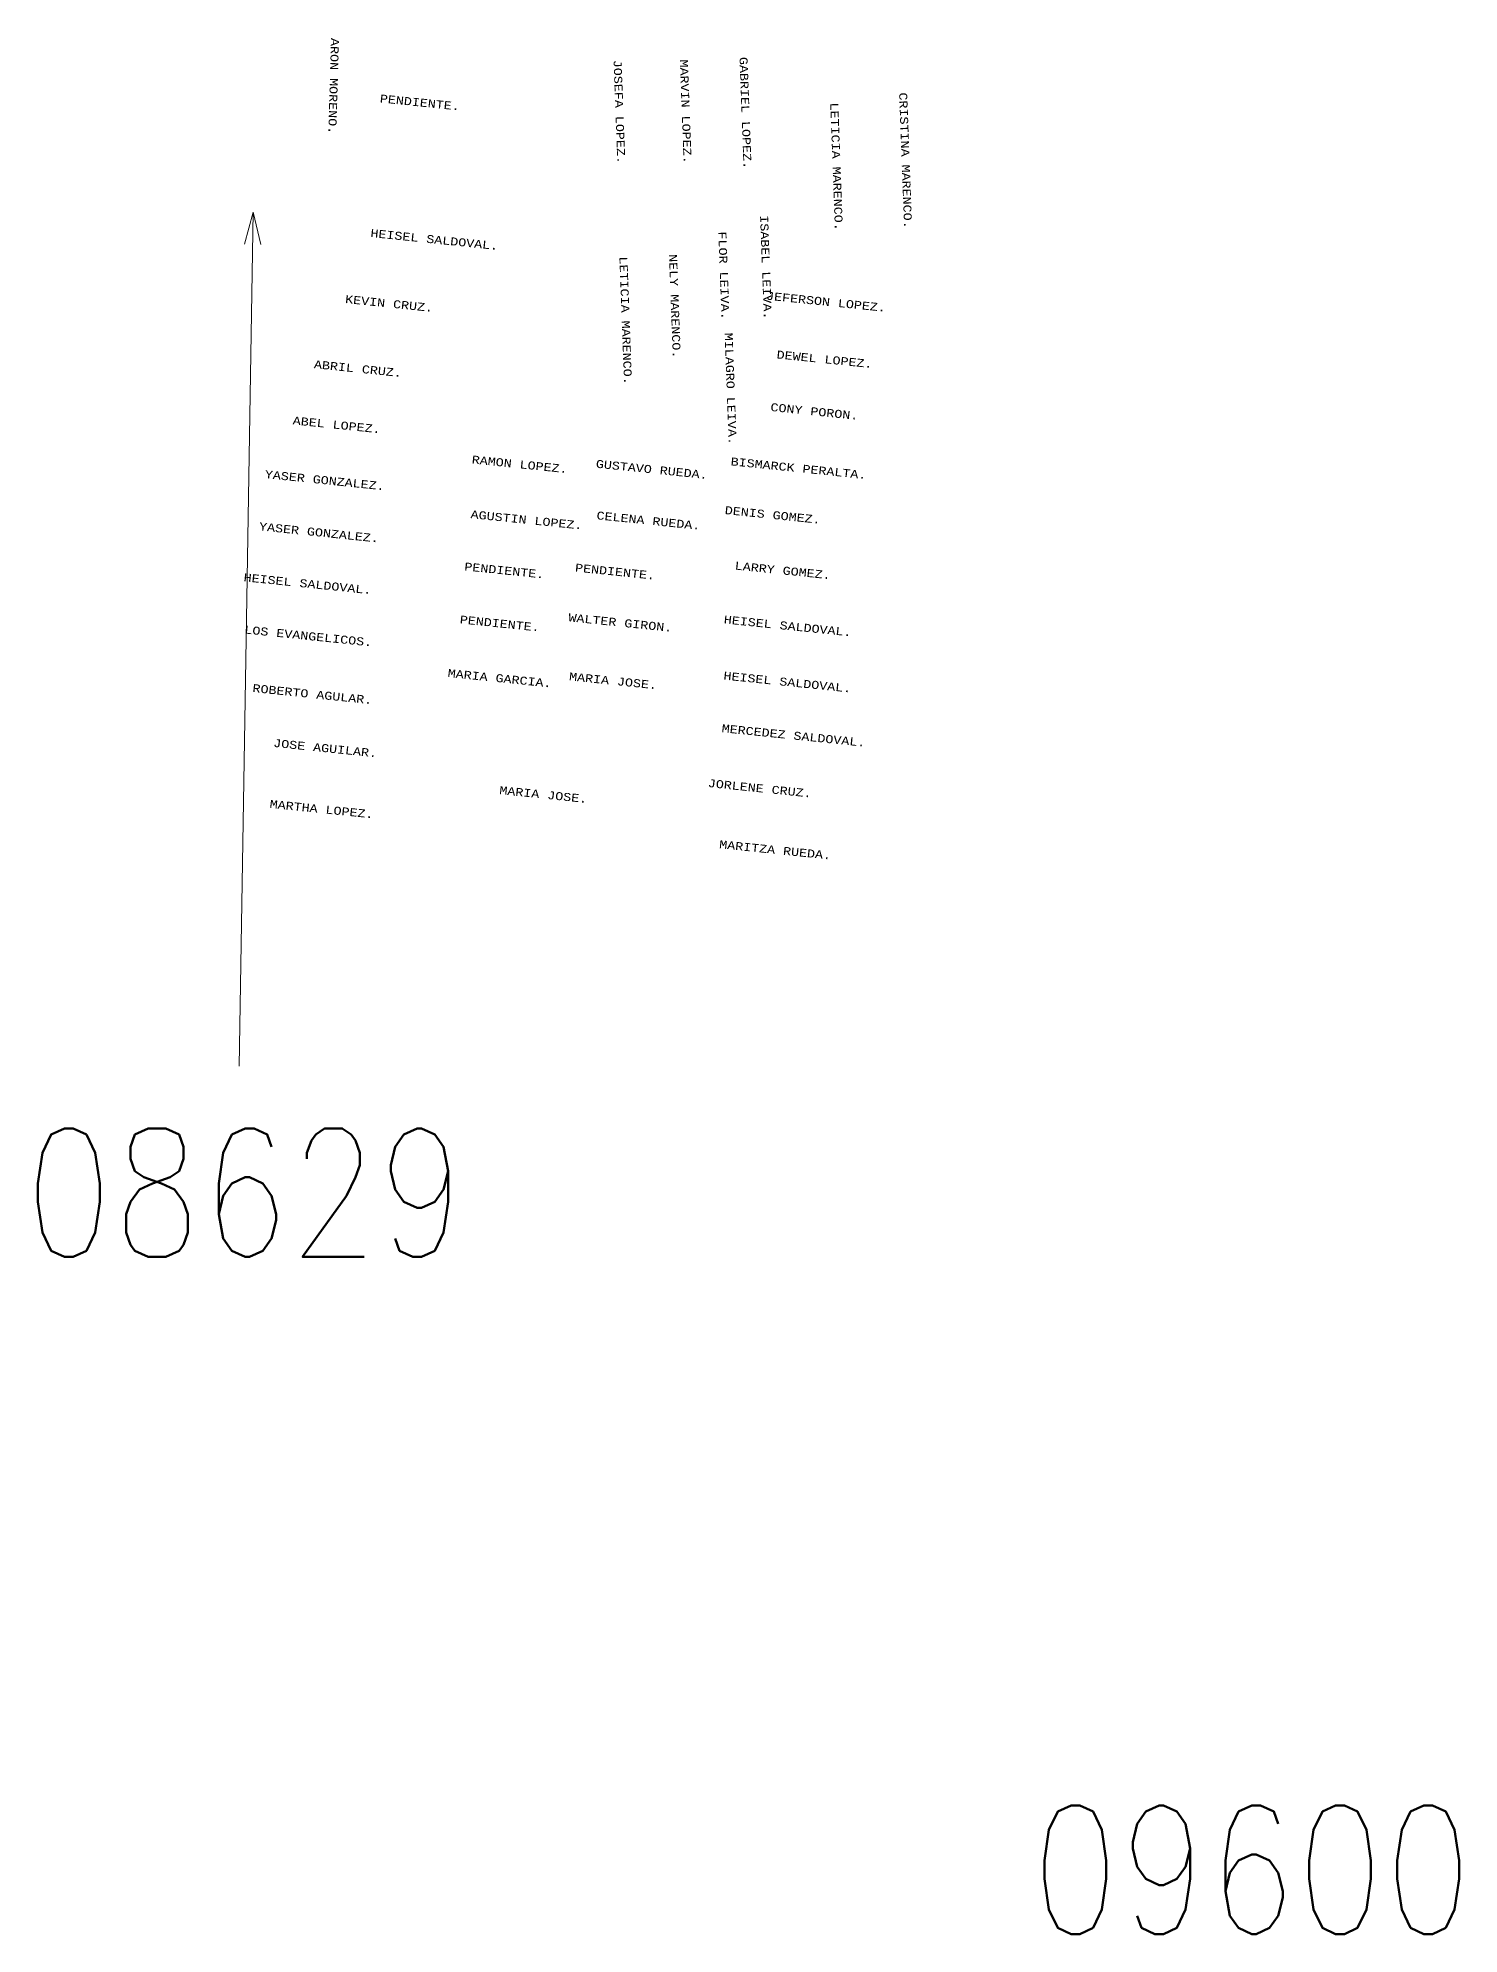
# Model space of a CAD drawing. Header units: millimetres. Extents: x 1956 to 636788, y 2654 to 1331964.
# Drawn here: x 2368 to 2588.9, y 2654 to 2949 of the extents above; entities that cross this region are included whole.
import ezdxf
from ezdxf.enums import TextEntityAlignment as Align

# ---------------------------------------------------------------- set-up
doc = ezdxf.new("R2010")
doc.units = ezdxf.units.MM
doc.layers.add('41', color=1, linetype='Continuous')
doc.layers.add('CAJETIN', color=7, linetype='Continuous')
doc.styles.add('ROMANS', font='ROMANS', dxfattribs={"height": 0.2})
doc.styles.get("Standard").update_dxf_attribs({"font": 'TCCM____.TTF'})

msp = doc.modelspace()

# ---------------------------------------------------------------- linework, layer by layer
at = {"layer": '41', "color": 7, "linetype": 'Continuous', "lineweight": 0}
msp.add_line((2401.431, 2921.856), (2399.253, 2789.04), dxfattribs=at)
msp.add_lwpolyline([(2400.099, 2916.877), (2401.431, 2921.856), (2402.599, 2916.836)], dxfattribs=at)

# ---------------------------------------------------------------- texts
at = {"layer": '41', "color": 7, "linetype": 'Continuous', "lineweight": 0, "style": 'ROMANS', "width": 0.8}
for s, p in [('08629', (2400.182, 2769.364)), ('09600', (2556.711, 2664.035))]:
    msp.add_text(s, height=20, dxfattribs=at).set_placement(p, align=Align.MIDDLE)
at = {"layer": 'CAJETIN', "color": 7, "lineweight": 0, "extrusion": (-0.025084, 0.003924, 0.999678), "char_height": 1.2445, "attachment_point": 1}
for s, width, gutter_width, insert, text_direction in [('{\\fCourier New|b0|i0|c0|p49;ARON MORENO.}', 99.31001, 9, (2414.774, 2948.941, -203.75), (-0.028324, -0.999594, 0.003213)), ('{\\fCourier New|b0|i0|c0|p49;JOSEFA LOPEZ.}', 44.19295, 4.005, (2458.702, 2945.6, -208.333), (0.036807, -0.999311, 0.004846)), ('{\\fCourier New|b0|i0|c0|p49;MARVIN LOPEZ.}', 44.19295, 4.005, (2469.014, 2945.644, -208.074), (0.036807, -0.999311, 0.004846)), ('{\\fCourier New|b0|i0|c0|p49;GABRIEL LOPEZ.}', 44.19295, 4.005, (2478.29, 2946.043, -207.843), (0.036807, -0.999311, 0.004846)), ('{\\fCourier New|b0|i0|c0|p49;PENDIENTE.}', 99.31001, 9, (2421.206, 2940.193, -101.665), (0.994492, -0.1017, 0.025353)), ('{\\fCourier New|b0|i0|c0|p49;LETICIA MARENCO.}', 44.19295, 4.005, (2492.4, 2938.947, -410.038), (0.036807, -0.999311, 0.004846)), ('{\\fCourier New|b0|i0|c0|p49;CRISTINA MARENCO.}', 44.19295, 4.005, (2503.112, 2940.519, -308.311), (0.036807, -0.999311, 0.004846)), ('{\\fCourier New|b0|i0|c0|p49;ISABEL LEIVA.}', 44.19295, 4.005, (2481.49, 2921.413, -307.997), (0.036807, -0.999311, 0.004846)), ('{\\fCourier New|b0|i0|c0|p49;HEISEL SALDOVAL.}', 99.31001, 9, (2419.741, 2919.257, -101.62), (0.994492, -0.1017, 0.025353)), ('{\\fCourier New|b0|i0|c0|p49;FLOR LEIVA.}', 44.19295, 4.005, (2474.996, 2918.888, -308.15), (0.036807, -0.999311, 0.004846)), ('{\\fCourier New|b0|i0|c0|p49;LETICIA MARENCO.}', 44.19295, 4.005, (2459.61, 2915.001, -308.521), (0.036807, -0.999311, 0.004846)), ('{\\fCourier New|b0|i0|c0|p49;NELY MARENCO.}', 44.19295, 4.005, (2467.327, 2915.361, -308.329), (0.036807, -0.999311, 0.004846)), ('{\\fCourier New|b0|i0|c0|p49;KEVIN CRUZ.}', 15.71552, 9, (2415.809, 2908.986, -101.678), (0.994492, -0.1017, 0.025353)), ('{\\fCourier New|b0|i0|c0|p49;JEFERSON LOPEZ.}', 99.31001, 9, (2481.262, 2909.514, -99.158), (0.994492, -0.1017, 0.025353)), ('{\\fCourier New|b0|i0|c0|p49;MILAGRO LEIVA.}', 44.19295, 4.005, (2475.978, 2903.143, -308.064), (0.036807, -0.999311, 0.004846)), ('{\\fCourier New|b0|i0|c0|p49;DEWEL LOPEZ.}', 99.31001, 9, (2482.9, 2900.378, -99.961), (0.994492, -0.1017, 0.025353)), ('{\\fCourier New|b0|i0|c0|p49;ABRIL CRUZ.}', 99.31001, 9, (2410.959, 2898.856, -101.76), (0.994492, -0.1017, 0.025353)), ('{\\fCourier New|b0|i0|c0|p49;CONY PORON.}', 99.31001, 9, (2481.942, 2892.195, -99.953), (0.994492, -0.1017, 0.025353)), ('{\\fCourier New|b0|i0|c0|p49;ABEL LOPEZ.}', 19.79029, 9, (2407.657, 2890.11, -103.098), (0.994492, -0.1017, 0.025353)), ('{\\fCourier New|b0|i0|c0|p49;YASER GONZALEZ.}', 99.31001, 9, (2403.321, 2881.751, -103.174), (0.994492, -0.1017, 0.025353)), ('{\\fCourier New|b0|i0|c0|p49;RAMON LOPEZ.}', 44.19295, 4.005, (2435.492, 2884.036, -205.252), (0.994492, -0.1017, 0.025353)), ('{\\fCourier New|b0|i0|c0|p49;GUSTAVO RUEDA.}', 44.19295, 4.005, (2454.794, 2883.375, -205.581), (0.994492, -0.1017, 0.025353)), ('{\\fCourier New|b0|i0|c0|p49;BISMARCK PERALTA.}', 99.31001, 9, (2475.753, 2883.743, -100.075), (0.994492, -0.1017, 0.025353)), ('{\\fCourier New|b0|i0|c0|p49;DENIS GOMEZ.}', 99.31001, 9, (2474.837, 2876.165, -100.068), (0.994492, -0.1017, 0.025353)), ('{\\fCourier New|b0|i0|c0|p49;YASER GONZALEZ.}', 99.31001, 9, (2402.421, 2873.631, -103.165), (0.994492, -0.1017, 0.025353)), ('{\\fCourier New|b0|i0|c0|p49;AGUSTIN LOPEZ.}', 44.19295, 4.005, (2435.319, 2875.523, -205.223), (0.994492, -0.1017, 0.025353)), ('{\\fCourier New|b0|i0|c0|p49;CELENA RUEDA.}', 44.19295, 4.005, (2454.899, 2875.346, -205.547), (0.994492, -0.1017, 0.025353)), ('{\\fCourier New|b0|i0|c0|p49;PENDIENTE.}', 44.19295, 4.005, (2434.344, 2867.399, -205.216), (0.994492, -0.1017, 0.025353)), ('{\\fCourier New|b0|i0|c0|p49;PENDIENTE.}', 44.19295, 4.005, (2451.561, 2867.223, -205.599), (0.994492, -0.1017, 0.025353)), ('{\\fCourier New|b0|i0|c0|p49;LARRY GOMEZ.}', 99.31001, 9, (2476.394, 2867.531, -99.995), (0.994492, -0.1017, 0.025353)), ('{\\fCourier New|b0|i0|c0|p49;HEISEL SALDOVAL.}', 99.31001, 9, (2400.018, 2865.709, -103.194), (0.994492, -0.1017, 0.025353)), ('{\\fCourier New|b0|i0|c0|p49;PENDIENTE.}', 44.19295, 4.005, (2433.633, 2859.152, -205.201), (0.994492, -0.1017, 0.025353)), ('{\\fCourier New|b0|i0|c0|p49;WALTER GIRON.}', 44.19295, 4.005, (2450.532, 2859.478, -205.594), (0.994492, -0.1017, 0.025353)), ('{\\fCourier New|b0|i0|c0|p49;HEISEL SALDOVAL.}', 99.31001, 9, (2474.683, 2859.151, -101.295), (0.994492, -0.1017, 0.025353)), ('{\\fCourier New|b0|i0|c0|p49;LOS EVANGELICOS.}', 99.31001, 9, (2400.14, 2857.582, -103.159), (0.994492, -0.1017, 0.025353)), ('{\\fCourier New|b0|i0|c0|p49;MARIA GARCIA.}', 44.19295, 4.005, (2431.753, 2850.822, -205.216), (0.994492, -0.1017, 0.025353)), ('{\\fCourier New|b0|i0|c0|p49;MARIA JOSE.}', 44.19295, 4.005, (2450.631, 2850.293, -204.74), (0.994492, -0.1017, 0.025353)), ('{\\fCourier New|b0|i0|c0|p49;HEISEL SALDOVAL.}', 99.31001, 9, (2474.637, 2850.417, -101.262), (0.994492, -0.1017, 0.025353)), ('{\\fCourier New|b0|i0|c0|p49;ROBERTO AGULAR.}', 99.31001, 9, (2401.397, 2848.48, -103.092), (0.994492, -0.1017, 0.025353)), ('{\\fCourier New|b0|i0|c0|p49;MERCEDEZ SALDOVAL.}', 99.31001, 9, (2474.356, 2842.236, -101.237), (0.994492, -0.1017, 0.025353)), ('{\\fCourier New|b0|i0|c0|p49;JOSE AGUILAR.}', 99.31001, 9, (2404.621, 2839.949, -102.977), (0.994492, -0.1017, 0.025353)), ('{\\fCourier New|b0|i0|c0|p49;MARIA JOSE.}', 44.19295, 4.005, (2439.788, 2832.605, -204.943), (0.994492, -0.1017, 0.025353)), ('{\\fCourier New|b0|i0|c0|p49;JORLENE CRUZ.}', 99.31001, 9, (2472.2, 2833.705, -101.257), (0.994492, -0.1017, 0.025353)), ('{\\fCourier New|b0|i0|c0|p49;MARTHA LOPEZ.}', 44.19295, 4.005, (2404.071, 2830.464, -101.75), (0.994492, -0.1017, 0.025353)), ('{\\fCourier New|b0|i0|c0|p49;MARITZA RUEDA.}', 99.31001, 9, (2473.975, 2824.183, -101.175), (0.994492, -0.1017, 0.025353))]:
    msp.add_mtext_dynamic_manual_height_columns(s, width=width, gutter_width=gutter_width, heights=[0], dxfattribs=dict(at, insert=insert, text_direction=text_direction))

doc.saveas('drawing.dxf')
